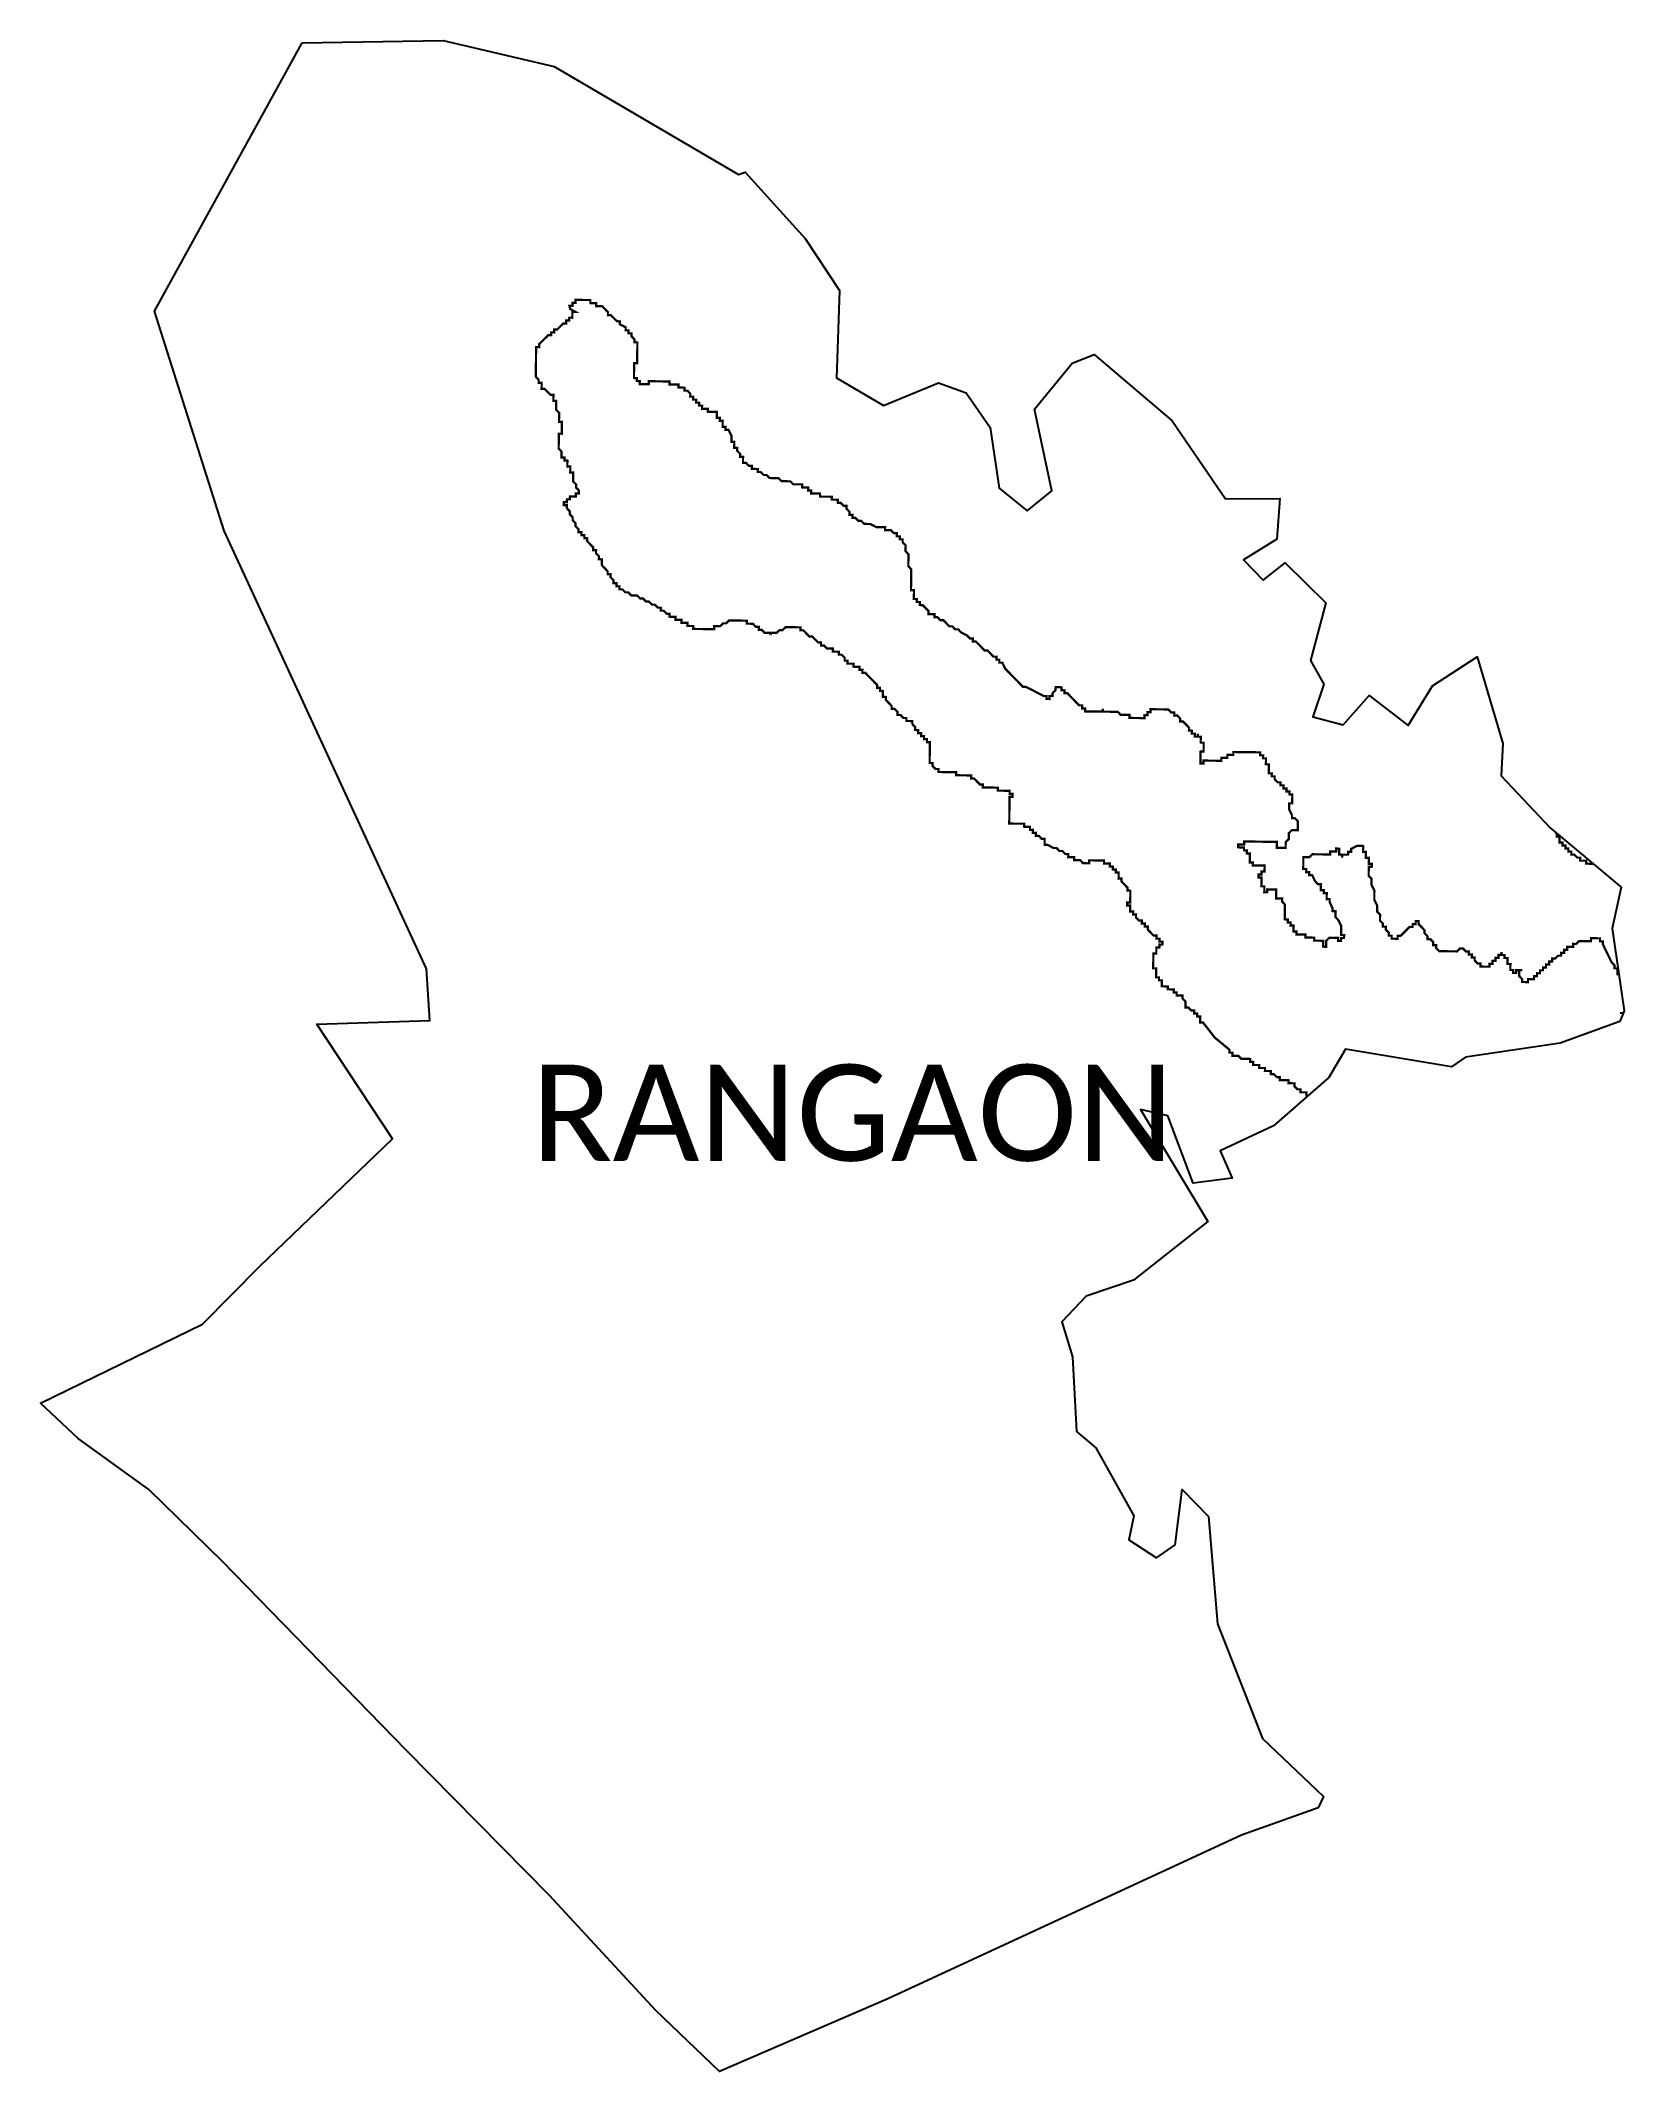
# Model space of a CAD drawing. Header units: metres. Extents: x 265309 to 267426, y 2141467 to 2144180.
import ezdxf

# ---------------------------------------------------------------- set-up
doc = ezdxf.new("R2010")
doc.units = ezdxf.units.M
for name, color, linetype in [('HAZARDS LINE', 1, 'Continuous'), ('village', 3, 'Continuous'), ('VILLAGE NAME', 250, 'Continuous')]:
    doc.layers.add(name, color=color, linetype=linetype)
doc.styles.get("Standard").update_dxf_attribs({"font": 'simplex.shx'})

msp = doc.modelspace()

# ---------------------------------------------------------------- linework, layer by layer
at = {"color": 3, "flags": 128}
msp.add_lwpolyline([(265658.3, 2144177), (265846.9, 2144180.2)], dxfattribs=at)
at = {"layer": 'HAZARDS LINE', "lineweight": 18}
for points in [[(267003.1, 2142770.8, 2.98, 2.98, 0), (267000.6, 2142770.8, 2.98, 2.98, 0), (267000.7, 2142774.8, 2.98, 2.98, 0), (266992.7, 2142774.9, 2.98, 2.98, 0), (266992.7, 2142778.9, 2.98, 2.98, 0), (266988.8, 2142778.9, 2.98, 2.98, 0), (266984.8, 2142783, 2.98, 2.98, 0), (266984.9, 2142786.9, 2.98, 2.98, 0), (266976.9, 2142787.1, 2.98, 2.98, 0), (266977, 2142791, 2.98, 2.98, 0), (266965.1, 2142791.2, 2.98, 2.98, 0), (266965.1, 2142795.2, 2.98, 2.98, 0), (266961.1, 2142795.2, 2.98, 2.98, 0), (266957.2, 2142799.2, 2.98, 2.98, 0), (266953.2, 2142799.3, 2.98, 2.98, 0), (266953.3, 2142803.3, 2.98, 2.98, 0), (266945.3, 2142803.4, 2.98, 2.98, 0), (266945.4, 2142807.3, 2.98, 2.98, 0), (266937.4, 2142807.5, 2.98, 2.98, 0), (266937.5, 2142811.4, 2.98, 2.98, 0), (266929.5, 2142811.5, 2.98, 2.98, 0), (266929.6, 2142815.5, 2.98, 2.98, 0), (266925.6, 2142815.6, 2.98, 2.98, 0), (266925.6, 2142819.5, 2.98, 2.98, 0), (266913.7, 2142819.7, 2.98, 2.98, 0), (266909.8, 2142823.7, 2.98, 2.98, 0), (266901.8, 2142823.8, 2.98, 2.98, 0), (266901.9, 2142827.8, 2.98, 2.98, 0), (266897.9, 2142827.9, 2.98, 2.98, 0), (266897.9, 2142831.8, 2.98, 2.98, 0), (266878.3, 2142848, 2.98, 2.98, 0), (266862.6, 2142868.1, 2.98, 2.98, 0), (266858.6, 2142868.1, 2.98, 2.98, 0), (266858.7, 2142876.1, 2.98, 2.98, 0), (266854.8, 2142876.1, 2.98, 2.98, 0), (266854.8, 2142880.1, 2.98, 2.98, 0), (266850.8, 2142880.2, 2.98, 2.98, 0), (266850.9, 2142884.2, 2.98, 2.98, 0), (266846.9, 2142884.2, 2.98, 2.98, 0), (266843, 2142888.2, 2.98, 2.98, 0), (266839, 2142888.3, 2.98, 2.98, 0), (266839.1, 2142896.2, 2.98, 2.98, 0), (266835.2, 2142900.3, 2.98, 2.98, 0), (266835.2, 2142904.3, 2.98, 2.98, 0), (266827.3, 2142904.4, 2.98, 2.98, 0), (266827.3, 2142908.3, 2.98, 2.98, 0), (266823.3, 2142908.4, 2.98, 2.98, 0), (266823.4, 2142912.4, 2.98, 2.98, 0), (266815.4, 2142912.5, 2.98, 2.98, 0), (266815.5, 2142916.4, 2.98, 2.98, 0), (266807.5, 2142916.5, 2.98, 2.98, 0), (266807.6, 2142924.5, 2.98, 2.98, 0), (266803.7, 2142924.5, 2.98, 2.98, 0), (266803.7, 2142928.5, 2.98, 2.98, 0), (266799.7, 2142928.6, 2.98, 2.98, 0), (266799.9, 2142940.5, 2.98, 2.98, 0), (266795.9, 2142940.6, 2.98, 2.98, 0), (266796.2, 2142960.5, 2.98, 2.98, 0), (266800.1, 2142960.4, 2.98, 2.98, 0), (266800.2, 2142968.4, 2.98, 2.98, 0), (266804.2, 2142968.3, 2.98, 2.98, 0), (266804.3, 2142972.3, 2.98, 2.98, 0), (266808.2, 2142972.2, 2.98, 2.98, 0), (266808.3, 2142976.2, 2.98, 2.98, 0), (266804.3, 2142976.3, 2.98, 2.98, 0), (266804.4, 2142980.2, 2.98, 2.98, 0), (266800.4, 2142980.3, 2.98, 2.98, 0), (266800.4, 2142984.3, 2.98, 2.98, 0), (266796.5, 2142984.3, 2.98, 2.98, 0), (266788.6, 2142992.4, 2.98, 2.98, 0), (266788.7, 2142996.4, 2.98, 2.98, 0), (266784.7, 2142996.4, 2.98, 2.98, 0), (266784.7, 2143000.4, 2.98, 2.98, 0), (266780.8, 2143000.4, 2.98, 2.98, 0), (266780.8, 2143004.4, 2.98, 2.98, 0), (266776.8, 2143004.5, 2.98, 2.98, 0), (266772.9, 2143008.5, 2.98, 2.98, 0), (266773, 2143012.5, 2.98, 2.98, 0), (266769, 2143012.5, 2.98, 2.98, 0), (266769, 2143016.5, 2.98, 2.98, 0), (266765.1, 2143016.6, 2.98, 2.98, 0), (266765.2, 2143024.5, 2.98, 2.98, 0), (266761.2, 2143024.6, 2.98, 2.98, 0), (266761.2, 2143028.5, 2.98, 2.98, 0), (266765.2, 2143028.5, 2.98, 2.98, 0), (266765.4, 2143044.4, 2.98, 2.98, 0), (266761.4, 2143044.5, 2.98, 2.98, 0), (266761.5, 2143048.4, 2.98, 2.98, 0), (266757.6, 2143052.5, 2.98, 2.98, 0), (266753.6, 2143056.5, 2.98, 2.98, 0), (266753.7, 2143060.5, 2.98, 2.98, 0), (266749.7, 2143060.5, 2.98, 2.98, 0), (266749.8, 2143068.5, 2.98, 2.98, 0), (266745.8, 2143068.5, 2.98, 2.98, 0), (266745.9, 2143072.5, 2.98, 2.98, 0), (266741.9, 2143072.6, 2.98, 2.98, 0), (266742, 2143076.5, 2.98, 2.98, 0), (266738, 2143076.6, 2.98, 2.98, 0), (266738, 2143080.6, 2.98, 2.98, 0), (266730.1, 2143080.7, 2.98, 2.98, 0), (266730.1, 2143084.6, 2.98, 2.98, 0), (266710.2, 2143084.9, 2.98, 2.98, 0), (266710.2, 2143080.9, 2.98, 2.98, 0), (266702.2, 2143081, 2.98, 2.98, 0), (266698.3, 2143085.1, 2.98, 2.98, 0), (266690.3, 2143085.2, 2.98, 2.98, 0), (266690.4, 2143089.1, 2.98, 2.98, 0), (266682.4, 2143089.2, 2.98, 2.98, 0), (266682.5, 2143093.2, 2.98, 2.98, 0), (266678.5, 2143093.3, 2.98, 2.98, 0), (266674.6, 2143097.3, 2.98, 2.98, 0), (266670.6, 2143097.3, 2.98, 2.98, 0), (266666.7, 2143101.4, 2.98, 2.98, 0), (266662.7, 2143101.4, 2.98, 2.98, 0), (266654.8, 2143105.5, 2.98, 2.98, 0), (266650.8, 2143105.6, 2.98, 2.98, 0), (266650.9, 2143113.5, 2.98, 2.98, 0), (266646.9, 2143113.6, 2.98, 2.98, 0), (266643, 2143117.6, 2.98, 2.98, 0), (266639, 2143117.6, 2.98, 2.98, 0), (266639.1, 2143121.6, 2.98, 2.98, 0), (266635.1, 2143121.7, 2.98, 2.98, 0), (266635.2, 2143125.6, 2.98, 2.98, 0), (266631.2, 2143125.7, 2.98, 2.98, 0), (266631.2, 2143129.7, 2.98, 2.98, 0), (266623.3, 2143129.8, 2.98, 2.98, 0), (266623.3, 2143133.8, 2.98, 2.98, 0), (266603.5, 2143134, 2.98, 2.98, 0), (266603.9, 2143169.8, 2.98, 2.98, 0), (266607.9, 2143169.8, 2.98, 2.98, 0), (266607.9, 2143173.7, 2.98, 2.98, 0), (266604, 2143173.8, 2.98, 2.98, 0), (266604, 2143177.8, 2.98, 2.98, 0), (266588.1, 2143178, 2.98, 2.98, 0), (266588.2, 2143182, 2.98, 2.98, 0), (266568.3, 2143182.2, 2.98, 2.98, 0), (266568.3, 2143186.2, 2.98, 2.98, 0), (266564.3, 2143186.2, 2.98, 2.98, 0), (266560.4, 2143190.3, 2.98, 2.98, 0), (266556.5, 2143194.3, 2.98, 2.98, 0), (266552.5, 2143194.3, 2.98, 2.98, 0), (266552.6, 2143198.3, 2.98, 2.98, 0), (266532.7, 2143198.6, 2.98, 2.98, 0), (266532.7, 2143202.6, 2.98, 2.98, 0), (266508.9, 2143202.9, 2.98, 2.98, 0), (266508.9, 2143206.8, 2.98, 2.98, 0), (266504.9, 2143206.9, 2.98, 2.98, 0), (266501, 2143210.9, 2.98, 2.98, 0), (266501.1, 2143214.9, 2.98, 2.98, 0), (266497.1, 2143214.9, 2.98, 2.98, 0), (266497.4, 2143242.8, 2.98, 2.98, 0), (266493.5, 2143242.8, 2.98, 2.98, 0), (266493.5, 2143246.8, 2.98, 2.98, 0), (266489.5, 2143246.9, 2.98, 2.98, 0), (266489.6, 2143250.9, 2.98, 2.98, 0), (266485.6, 2143250.9, 2.98, 2.98, 0), (266485.7, 2143254.9, 2.98, 2.98, 0), (266481.7, 2143254.9, 2.98, 2.98, 0), (266481.7, 2143258.9, 2.98, 2.98, 0), (266477.7, 2143259, 2.98, 2.98, 0), (266477.8, 2143262.9, 2.98, 2.98, 0), (266473.9, 2143267, 2.98, 2.98, 0), (266473.9, 2143270.9, 2.98, 2.98, 0), (266466, 2143271.1, 2.98, 2.98, 0), (266466, 2143275, 2.98, 2.98, 0), (266462, 2143275.1, 2.98, 2.98, 0), (266458.1, 2143279.1, 2.98, 2.98, 0), (266454.1, 2143279.2, 2.98, 2.98, 0), (266454.2, 2143283.1, 2.98, 2.98, 0), (266450.3, 2143287.2, 2.98, 2.98, 0), (266446.3, 2143287.2, 2.98, 2.98, 0), (266446.3, 2143291.2, 2.98, 2.98, 0), (266442.4, 2143295.2, 2.98, 2.98, 0), (266438.5, 2143299.3, 2.98, 2.98, 0), (266438.5, 2143303.2, 2.98, 2.98, 0), (266434.6, 2143303.3, 2.98, 2.98, 0), (266434.7, 2143311.2, 2.98, 2.98, 0), (266430.7, 2143311.3, 2.98, 2.98, 0), (266430.7, 2143315.3, 2.98, 2.98, 0), (266426.8, 2143315.3, 2.98, 2.98, 0), (266426.8, 2143319.3, 2.98, 2.98, 0), (266422.9, 2143323.3, 2.98, 2.98, 0), (266419, 2143327.4, 2.98, 2.98, 0), (266415, 2143331.4, 2.98, 2.98, 0), (266411.1, 2143335.4, 2.98, 2.98, 0), (266407.1, 2143335.5, 2.98, 2.98, 0), (266407.2, 2143339.4, 2.98, 2.98, 0), (266403.2, 2143339.5, 2.98, 2.98, 0), (266403.2, 2143343.5, 2.98, 2.98, 0), (266395.3, 2143343.6, 2.98, 2.98, 0), (266395.3, 2143347.6, 2.98, 2.98, 0), (266387.4, 2143347.7, 2.98, 2.98, 0), (266387.4, 2143351.6, 2.98, 2.98, 0), (266383.5, 2143351.7, 2.98, 2.98, 0), (266383.5, 2143355.7, 2.98, 2.98, 0), (266379.6, 2143359.7, 2.98, 2.98, 0), (266375.6, 2143359.7, 2.98, 2.98, 0), (266375.7, 2143363.7, 2.98, 2.98, 0), (266367.7, 2143363.8, 2.98, 2.98, 0), (266367.8, 2143367.8, 2.98, 2.98, 0), (266359.8, 2143367.9, 2.98, 2.98, 0), (266355.9, 2143371.9, 2.98, 2.98, 0), (266351.9, 2143372, 2.98, 2.98, 0), (266351.9, 2143376, 2.98, 2.98, 0), (266348, 2143376, 2.98, 2.98, 0), (266344, 2143380, 2.98, 2.98, 0), (266340.1, 2143384.1, 2.98, 2.98, 0), (266336.1, 2143384.1, 2.98, 2.98, 0), (266332.2, 2143388.1, 2.98, 2.98, 0), (266328.3, 2143392.2, 2.98, 2.98, 0), (266324.3, 2143392.2, 2.98, 2.98, 0), (266324.4, 2143396.2, 2.98, 2.98, 0), (266304.5, 2143396.5, 2.98, 2.98, 0), (266300.4, 2143392.5, 2.98, 2.98, 0), (266296.5, 2143392.6, 2.98, 2.98, 0), (266292.4, 2143388.7, 2.98, 2.98, 0), (266276.5, 2143388.9, 2.98, 2.98, 0), (266272.6, 2143392.9, 2.98, 2.98, 0), (266268.6, 2143392.9, 2.98, 2.98, 0), (266268.7, 2143396.9, 2.98, 2.98, 0), (266264.7, 2143397, 2.98, 2.98, 0), (266260.8, 2143401, 2.98, 2.98, 0), (266252.8, 2143401.1, 2.98, 2.98, 0), (266252.9, 2143405.1, 2.98, 2.98, 0), (266229, 2143405.4, 2.98, 2.98, 0), (266225, 2143401.5, 2.98, 2.98, 0), (266221, 2143401.5, 2.98, 2.98, 0), (266217, 2143397.6, 2.98, 2.98, 0), (266209, 2143397.7, 2.98, 2.98, 0), (266209, 2143393.7, 2.98, 2.98, 0), (266181.1, 2143394.1, 2.98, 2.98, 0), (266181.2, 2143398, 2.98, 2.98, 0), (266173.2, 2143398.1, 2.98, 2.98, 0), (266173.3, 2143402.1, 2.98, 2.98, 0), (266165.3, 2143402.2, 2.98, 2.98, 0), (266165.4, 2143406.2, 2.98, 2.98, 0), (266157.4, 2143406.3, 2.98, 2.98, 0), (266157.5, 2143410.3, 2.98, 2.98, 0), (266149.5, 2143410.4, 2.98, 2.98, 0), (266149.5, 2143414.4, 2.98, 2.98, 0), (266145.6, 2143414.4, 2.98, 2.98, 0), (266141.6, 2143418.4, 2.98, 2.98, 0), (266137.7, 2143418.5, 2.98, 2.98, 0), (266137.7, 2143422.5, 2.98, 2.98, 0), (266133.7, 2143422.5, 2.98, 2.98, 0), (266129.8, 2143426.5, 2.98, 2.98, 0), (266125.8, 2143426.6, 2.98, 2.98, 0), (266121.9, 2143430.6, 2.98, 2.98, 0), (266117.9, 2143430.7, 2.98, 2.98, 0), (266114, 2143434.7, 2.98, 2.98, 0), (266110, 2143434.8, 2.98, 2.98, 0), (266106.1, 2143438.8, 2.98, 2.98, 0), (266098.1, 2143438.9, 2.98, 2.98, 0), (266094.2, 2143442.9, 2.98, 2.98, 0), (266090.2, 2143443, 2.98, 2.98, 0), (266086.3, 2143447, 2.98, 2.98, 0), (266082.3, 2143447.1, 2.98, 2.98, 0), (266082.4, 2143451, 2.98, 2.98, 0), (266078.4, 2143451.1, 2.98, 2.98, 0), (266078.5, 2143455.1, 2.98, 2.98, 0), (266074.5, 2143455.1, 2.98, 2.98, 0), (266074.5, 2143459.1, 2.98, 2.98, 0), (266070.6, 2143463.1, 2.98, 2.98, 0), (266070.7, 2143467.1, 2.98, 2.98, 0), (266066.7, 2143467.1, 2.98, 2.98, 0), (266066.7, 2143471.1, 2.98, 2.98, 0), (266062.8, 2143475.2, 2.98, 2.98, 0), (266058.9, 2143479.2, 2.98, 2.98, 0), (266059, 2143487.1, 2.98, 2.98, 0), (266055, 2143487.2, 2.98, 2.98, 0), (266055.1, 2143491.2, 2.98, 2.98, 0), (266051.1, 2143495.2, 2.98, 2.98, 0), (266051.2, 2143499.2, 2.98, 2.98, 0), (266047.2, 2143499.2, 2.98, 2.98, 0), (266047.3, 2143503.2, 2.98, 2.98, 0), (266043.3, 2143507.2, 2.98, 2.98, 0), (266039.4, 2143511.3, 2.98, 2.98, 0), (266039.4, 2143515.2, 2.98, 2.98, 0), (266035.5, 2143515.3, 2.98, 2.98, 0), (266035.5, 2143519.3, 2.98, 2.98, 0), (266031.5, 2143519.3, 2.98, 2.98, 0), (266031.6, 2143523.3, 2.98, 2.98, 0), (266027.6, 2143523.3, 2.98, 2.98, 0), (266027.7, 2143527.3, 2.98, 2.98, 0), (266023.7, 2143531.4, 2.98, 2.98, 0), (266023.8, 2143535.3, 2.98, 2.98, 0), (266019.9, 2143539.4, 2.98, 2.98, 0), (266019.9, 2143543.3, 2.98, 2.98, 0), (266016, 2143547.4, 2.98, 2.98, 0), (266016, 2143551.3, 2.98, 2.98, 0), (266012.1, 2143555.4, 2.98, 2.98, 0), (266012.2, 2143559.4, 2.98, 2.98, 0), (266008.2, 2143559.4, 2.98, 2.98, 0), (266008.2, 2143563.4, 2.98, 2.98, 0), (266012.2, 2143563.3, 2.98, 2.98, 0), (266012.3, 2143567.3, 2.98, 2.98, 0), (266016.2, 2143567.3, 2.98, 2.98, 0), (266016.3, 2143571.2, 2.98, 2.98, 0), (266024.3, 2143571.1, 2.98, 2.98, 0), (266024.3, 2143575.1, 2.98, 2.98, 0), (266028.3, 2143575.1, 2.98, 2.98, 0), (266028.3, 2143579, 2.98, 2.98, 0), (266024.4, 2143583.1, 2.98, 2.98, 0), (266024.5, 2143587.1, 2.98, 2.98, 0), (266020.5, 2143591.1, 2.98, 2.98, 0), (266020.7, 2143603, 2.98, 2.98, 0), (266016.7, 2143603.1, 2.98, 2.98, 0), (266016.8, 2143611, 2.98, 2.98, 0), (266012.8, 2143611.1, 2.98, 2.98, 0), (266012.9, 2143619, 2.98, 2.98, 0), (266009, 2143619.1, 2.98, 2.98, 0), (266009, 2143623.1, 2.98, 2.98, 0), (266005, 2143623.1, 2.98, 2.98, 0), (266005.1, 2143631.1, 2.98, 2.98, 0), (266001.2, 2143635.1, 2.98, 2.98, 0), (266001.5, 2143655, 2.98, 2.98, 0), (266005.4, 2143654.9, 2.98, 2.98, 0), (266005.6, 2143670.8, 2.98, 2.98, 0), (266001.7, 2143670.9, 2.98, 2.98, 0), (266001.8, 2143682.8, 2.98, 2.98, 0), (265997.9, 2143686.9, 2.98, 2.98, 0), (265998, 2143698.8, 2.98, 2.98, 0), (265994.1, 2143698.8, 2.98, 2.98, 0), (265994.2, 2143706.8, 2.98, 2.98, 0), (265990.2, 2143706.9, 2.98, 2.98, 0), (265986.3, 2143710.9, 2.98, 2.98, 0), (265982.3, 2143714.9, 2.98, 2.98, 0), (265978.4, 2143715, 2.98, 2.98, 0), (265978.5, 2143722.9, 2.98, 2.98, 0), (265974.5, 2143723, 2.98, 2.98, 0), (265974.5, 2143726.9, 2.98, 2.98, 0), (265970.6, 2143731, 2.98, 2.98, 0), (265971.1, 2143770.8, 2.98, 2.98, 0), (265975.1, 2143770.7, 2.98, 2.98, 0), (265975.1, 2143774.7, 2.98, 2.98, 0), (265979.2, 2143778.6, 2.98, 2.98, 0), (265983.2, 2143782.5, 2.98, 2.98, 0), (265987.2, 2143786.5, 2.98, 2.98, 0), (265991.2, 2143786.4, 2.98, 2.98, 0), (265991.3, 2143790.4, 2.98, 2.98, 0), (265995.2, 2143790.3, 2.98, 2.98, 0), (265995.3, 2143794.3, 2.98, 2.98, 0), (265999.3, 2143794.3, 2.98, 2.98, 0), (266003.3, 2143798.2, 2.98, 2.98, 0), (266007.3, 2143802.1, 2.98, 2.98, 0), (266011.3, 2143802.1, 2.98, 2.98, 0), (266011.3, 2143806.1, 2.98, 2.98, 0), (266015.3, 2143806, 2.98, 2.98, 0), (266015.4, 2143810, 2.98, 2.98, 0), (266019.4, 2143809.9, 2.98, 2.98, 0), (266019.5, 2143817.9, 2.98, 2.98, 0), (266023.4, 2143817.8, 2.98, 2.98, 0), (266016.7, 2143821.5, 2.98, 2.98, 0), (266015.6, 2143826, 2.98, 2.98, 0), (266019.6, 2143825.9, 2.98, 2.98, 0), (266019.6, 2143829.9, 2.98, 2.98, 0), (266023.6, 2143829.8, 2.98, 2.98, 0), (266023.7, 2143833.8, 2.98, 2.98, 0), (266043.5, 2143833.5, 2.98, 2.98, 0), (266043.5, 2143829.5, 2.98, 2.98, 0), (266051.4, 2143829.4, 2.98, 2.98, 0), (266051.4, 2143825.4, 2.98, 2.98, 0), (266055.4, 2143825.4, 2.98, 2.98, 0), (266059.3, 2143825.3, 2.98, 2.98, 0), (266063.3, 2143821.3, 2.98, 2.98, 0), (266067.2, 2143817.3, 2.98, 2.98, 0), (266067.1, 2143813.3, 2.98, 2.98, 0), (266071.1, 2143813.2, 2.98, 2.98, 0), (266075, 2143809.2, 2.98, 2.98, 0), (266079, 2143805.2, 2.98, 2.98, 0), (266082.9, 2143805.1, 2.98, 2.98, 0), (266082.9, 2143801.2, 2.98, 2.98, 0), (266090.8, 2143797.1, 2.98, 2.98, 0), (266090.7, 2143793.1, 2.98, 2.98, 0), (266094.7, 2143793.1, 2.98, 2.98, 0), (266094.7, 2143789.1, 2.98, 2.98, 0), (266098.6, 2143789, 2.98, 2.98, 0), (266098.6, 2143785, 2.98, 2.98, 0), (266102.5, 2143781, 2.98, 2.98, 0), (266102.5, 2143777, 2.98, 2.98, 0), (266106.4, 2143777, 2.98, 2.98, 0), (266106.1, 2143749.1, 2.98, 2.98, 0), (266102.1, 2143749.2, 2.98, 2.98, 0), (266101.9, 2143729.3, 2.98, 2.98, 0), (266105.8, 2143729.2, 2.98, 2.98, 0), (266105.8, 2143725.3, 2.98, 2.98, 0), (266109.8, 2143725.2, 2.98, 2.98, 0), (266109.7, 2143721.2, 2.98, 2.98, 0), (266121.6, 2143721.1, 2.98, 2.98, 0), (266121.7, 2143725.1, 2.98, 2.98, 0), (266149.5, 2143724.7, 2.98, 2.98, 0), (266149.5, 2143720.7, 2.98, 2.98, 0), (266161.4, 2143720.6, 2.98, 2.98, 0), (266161.4, 2143716.6, 2.98, 2.98, 0), (266169.3, 2143716.5, 2.98, 2.98, 0), (266169.3, 2143712.5, 2.98, 2.98, 0), (266173.3, 2143712.5, 2.98, 2.98, 0), (266177.2, 2143708.4, 2.98, 2.98, 0), (266177.1, 2143704.5, 2.98, 2.98, 0), (266181.1, 2143704.4, 2.98, 2.98, 0), (266181.1, 2143700.4, 2.98, 2.98, 0), (266185, 2143700.4, 2.98, 2.98, 0), (266185, 2143696.4, 2.98, 2.98, 0), (266189, 2143696.4, 2.98, 2.98, 0), (266188.9, 2143692.4, 2.98, 2.98, 0), (266192.9, 2143692.3, 2.98, 2.98, 0), (266192.8, 2143688.3, 2.98, 2.98, 0), (266200.8, 2143688.2, 2.98, 2.98, 0), (266200.7, 2143684.3, 2.98, 2.98, 0), (266212.7, 2143684.1, 2.98, 2.98, 0), (266212.6, 2143676.2, 2.98, 2.98, 0), (266216.5, 2143676.1, 2.98, 2.98, 0), (266216.5, 2143672.1, 2.98, 2.98, 0), (266220.5, 2143672.1, 2.98, 2.98, 0), (266220.4, 2143664.1, 2.98, 2.98, 0), (266224.4, 2143664.1, 2.98, 2.98, 0), (266224.3, 2143660.1, 2.98, 2.98, 0), (266228.3, 2143660, 2.98, 2.98, 0), (266232.2, 2143652, 2.98, 2.98, 0), (266232.1, 2143644.1, 2.98, 2.98, 0), (266236, 2143644, 2.98, 2.98, 0), (266235.9, 2143636.1, 2.98, 2.98, 0), (266239.9, 2143636, 2.98, 2.98, 0), (266239.9, 2143632, 2.98, 2.98, 0), (266243.8, 2143628, 2.98, 2.98, 0), (266243.7, 2143624, 2.98, 2.98, 0), (266247.7, 2143624, 2.98, 2.98, 0), (266247.6, 2143616, 2.98, 2.98, 0), (266251.6, 2143616, 2.98, 2.98, 0), (266255.5, 2143611.9, 2.98, 2.98, 0), (266259.5, 2143611.9, 2.98, 2.98, 0), (266259.4, 2143607.9, 2.98, 2.98, 0), (266267.4, 2143607.8, 2.98, 2.98, 0), (266267.3, 2143603.8, 2.98, 2.98, 0), (266271.3, 2143603.8, 2.98, 2.98, 0), (266275.2, 2143599.8, 2.98, 2.98, 0), (266279.2, 2143599.7, 2.98, 2.98, 0), (266283.1, 2143595.7, 2.98, 2.98, 0), (266295.1, 2143595.5, 2.98, 2.98, 0), (266299, 2143591.5, 2.98, 2.98, 0), (266310.9, 2143591.3, 2.98, 2.98, 0), (266314.9, 2143587.3, 2.98, 2.98, 0), (266326.8, 2143587.2, 2.98, 2.98, 0), (266326.7, 2143583.2, 2.98, 2.98, 0), (266334.7, 2143583.1, 2.98, 2.98, 0), (266334.7, 2143579.1, 2.98, 2.98, 0), (266338.6, 2143579.1, 2.98, 2.98, 0), (266338.6, 2143575.1, 2.98, 2.98, 0), (266350.5, 2143574.9, 2.98, 2.98, 0), (266350.5, 2143570.9, 2.98, 2.98, 0), (266366.4, 2143570.7, 2.98, 2.98, 0), (266366.3, 2143566.8, 2.98, 2.98, 0), (266374.3, 2143566.7, 2.98, 2.98, 0), (266374.2, 2143562.7, 2.98, 2.98, 0), (266378.2, 2143562.6, 2.98, 2.98, 0), (266382.1, 2143558.6, 2.98, 2.98, 0), (266386.1, 2143558.5, 2.98, 2.98, 0), (266386.1, 2143554.6, 2.98, 2.98, 0), (266390, 2143550.5, 2.98, 2.98, 0), (266389.9, 2143546.6, 2.98, 2.98, 0), (266393.9, 2143546.5, 2.98, 2.98, 0), (266393.9, 2143542.5, 2.98, 2.98, 0), (266397.8, 2143542.5, 2.98, 2.98, 0), (266401.8, 2143538.5, 2.98, 2.98, 0), (266405.7, 2143538.4, 2.98, 2.98, 0), (266409.7, 2143534.4, 2.98, 2.98, 0), (266417.6, 2143534.3, 2.98, 2.98, 0), (266425.5, 2143530.2, 2.98, 2.98, 0), (266437.5, 2143530, 2.98, 2.98, 0), (266437.4, 2143526.1, 2.98, 2.98, 0), (266445.4, 2143526, 2.98, 2.98, 0), (266449.3, 2143521.9, 2.98, 2.98, 0), (266453.3, 2143521.9, 2.98, 2.98, 0), (266453.2, 2143517.9, 2.98, 2.98, 0), (266457.2, 2143517.8, 2.98, 2.98, 0), (266457.1, 2143513.9, 2.98, 2.98, 0), (266461.1, 2143513.8, 2.98, 2.98, 0), (266461.1, 2143509.8, 2.98, 2.98, 0), (266465, 2143505.8, 2.98, 2.98, 0), (266464.9, 2143497.9, 2.98, 2.98, 0), (266468.8, 2143493.8, 2.98, 2.98, 0), (266468.6, 2143477.9, 2.98, 2.98, 0), (266472.5, 2143473.9, 2.98, 2.98, 0), (266472.2, 2143446, 2.98, 2.98, 0), (266476.2, 2143446, 2.98, 2.98, 0), (266476, 2143434.1, 2.98, 2.98, 0), (266480, 2143434, 2.98, 2.98, 0), (266479.9, 2143430, 2.98, 2.98, 0), (266483.9, 2143430, 2.98, 2.98, 0), (266483.9, 2143426, 2.98, 2.98, 0), (266487.8, 2143425.9, 2.98, 2.98, 0), (266491.8, 2143421.9, 2.98, 2.98, 0), (266495.7, 2143417.9, 2.98, 2.98, 0), (266495.6, 2143413.9, 2.98, 2.98, 0), (266503.6, 2143413.8, 2.98, 2.98, 0), (266503.5, 2143409.8, 2.98, 2.98, 0), (266507.5, 2143409.8, 2.98, 2.98, 0), (266511.5, 2143405.7, 2.98, 2.98, 0), (266515.4, 2143405.7, 2.98, 2.98, 0), (266519.4, 2143401.7, 2.98, 2.98, 0), (266523.3, 2143397.6, 2.98, 2.98, 0), (266527.3, 2143397.6, 2.98, 2.98, 0), (266531.2, 2143393.6, 2.98, 2.98, 0), (266535.2, 2143393.5, 2.98, 2.98, 0), (266539.1, 2143389.5, 2.98, 2.98, 0), (266547, 2143385.4, 2.98, 2.98, 0), (266550.9, 2143381.4, 2.98, 2.98, 0), (266554.9, 2143381.3, 2.98, 2.98, 0), (266554.8, 2143377.3, 2.98, 2.98, 0), (266558.8, 2143377.3, 2.98, 2.98, 0), (266562.8, 2143373.3, 2.98, 2.98, 0), (266570.6, 2143365.2, 2.98, 2.98, 0), (266574.6, 2143365.2, 2.98, 2.98, 0), (266578.5, 2143361.1, 2.98, 2.98, 0), (266582.4, 2143357.1, 2.98, 2.98, 0), (266586.4, 2143357, 2.98, 2.98, 0), (266586.4, 2143353.1, 2.98, 2.98, 0), (266590.3, 2143353, 2.98, 2.98, 0), (266590.3, 2143349, 2.98, 2.98, 0), (266594.3, 2143349, 2.98, 2.98, 0), (266598.1, 2143341, 2.98, 2.98, 0), (266602.1, 2143336.9, 2.98, 2.98, 0), (266609.9, 2143328.9, 2.98, 2.98, 0), (266613.9, 2143324.9, 2.98, 2.98, 0), (266617.8, 2143320.8, 2.98, 2.98, 0), (266621.7, 2143316.8, 2.98, 2.98, 0), (266625.7, 2143316.8, 2.98, 2.98, 0), (266641.5, 2143308.6, 2.98, 2.98, 0), (266649.4, 2143304.5, 2.98, 2.98, 0), (266653.4, 2143304.5, 2.98, 2.98, 0), (266653.3, 2143300.5, 2.98, 2.98, 0), (266657.3, 2143300.4, 2.98, 2.98, 0), (266657.3, 2143304.4, 2.98, 2.98, 0), (266661.3, 2143304.4, 2.98, 2.98, 0), (266661.4, 2143308.3, 2.98, 2.98, 0), (266665.4, 2143312.3, 2.98, 2.98, 0), (266665.5, 2143316.2, 2.98, 2.98, 0), (266673.4, 2143316.1, 2.98, 2.98, 0), (266673.4, 2143312.2, 2.98, 2.98, 0), (266677.3, 2143312.1, 2.98, 2.98, 0), (266677.3, 2143308.1, 2.98, 2.98, 0), (266681.3, 2143308.1, 2.98, 2.98, 0), (266689.1, 2143300, 2.98, 2.98, 0), (266693, 2143296, 2.98, 2.98, 0), (266697, 2143292, 2.98, 2.98, 0), (266700.9, 2143291.9, 2.98, 2.98, 0), (266700.9, 2143287.9, 2.98, 2.98, 0), (266704.9, 2143287.9, 2.98, 2.98, 0), (266704.8, 2143283.9, 2.98, 2.98, 0), (266728.7, 2143283.6, 2.98, 2.98, 0), (266728.7, 2143287.6, 2.98, 2.98, 0), (266728.7, 2143283.6, 2.98, 2.98, 0), (266748.6, 2143283.3, 2.98, 2.98, 0), (266752.5, 2143279.3, 2.98, 2.98, 0), (266764.4, 2143279.2, 2.98, 2.98, 0), (266764.4, 2143275.2, 2.98, 2.98, 0), (266784.3, 2143274.9, 2.98, 2.98, 0), (266784.3, 2143278.9, 2.98, 2.98, 0), (266788.3, 2143278.9, 2.98, 2.98, 0), (266788.4, 2143282.8, 2.98, 2.98, 0), (266792.3, 2143282.8, 2.98, 2.98, 0), (266792.4, 2143286.8, 2.98, 2.98, 0), (266816.2, 2143286.5, 2.98, 2.98, 0), (266820.2, 2143282.4, 2.98, 2.98, 0), (266824.2, 2143282.4, 2.98, 2.98, 0), (266824.1, 2143278.4, 2.98, 2.98, 0), (266828.1, 2143278.4, 2.98, 2.98, 0), (266832, 2143274.3, 2.98, 2.98, 0), (266832, 2143270.3, 2.98, 2.98, 0), (266835.9, 2143270.3, 2.98, 2.98, 0), (266843.8, 2143262.2, 2.98, 2.98, 0), (266843.7, 2143258.3, 2.98, 2.98, 0), (266847.7, 2143258.2, 2.98, 2.98, 0), (266847.7, 2143254.2, 2.98, 2.98, 0), (266851.6, 2143254.2, 2.98, 2.98, 0), (266851.6, 2143250.2, 2.98, 2.98, 0), (266855.6, 2143250.1, 2.98, 2.98, 0), (266855.6, 2143254.1, 2.98, 2.98, 0), (266855.6, 2143250.1, 2.98, 2.98, 0), (266859.5, 2143250.1, 2.98, 2.98, 0), (266859.4, 2143242.1, 2.98, 2.98, 0), (266863.4, 2143242.1, 2.98, 2.98, 0), (266863.3, 2143230.2, 2.98, 2.98, 0), (266859.3, 2143230.2, 2.98, 2.98, 0), (266859.1, 2143214.3, 2.98, 2.98, 0), (266863.1, 2143214.2, 2.98, 2.98, 0), (266863.1, 2143218.2, 2.98, 2.98, 0), (266887, 2143217.9, 2.98, 2.98, 0), (266887, 2143221.9, 2.98, 2.98, 0), (266895, 2143221.8, 2.98, 2.98, 0), (266895, 2143225.8, 2.98, 2.98, 0), (266903, 2143225.7, 2.98, 2.98, 0), (266903, 2143229.6, 2.98, 2.98, 0), (266938.8, 2143229.2, 2.98, 2.98, 0), (266938.8, 2143225.2, 2.98, 2.98, 0), (266942.8, 2143225.2, 2.98, 2.98, 0), (266942.7, 2143221.2, 2.98, 2.98, 0), (266946.7, 2143221.1, 2.98, 2.98, 0), (266946.6, 2143213.2, 2.98, 2.98, 0), (266950.6, 2143213.1, 2.98, 2.98, 0), (266950.4, 2143201.2, 2.98, 2.98, 0), (266954.4, 2143201.1, 2.98, 2.98, 0), (266954.3, 2143197.2, 2.98, 2.98, 0), (266958.3, 2143197.1, 2.98, 2.98, 0), (266958.3, 2143193.1, 2.98, 2.98, 0), (266962.2, 2143189.1, 2.98, 2.98, 0), (266966.2, 2143189, 2.98, 2.98, 0), (266966.1, 2143185.1, 2.98, 2.98, 0), (266970.1, 2143185, 2.98, 2.98, 0), (266970, 2143181, 2.98, 2.98, 0), (266974, 2143181, 2.98, 2.98, 0), (266974, 2143177, 2.98, 2.98, 0), (266978, 2143177, 2.98, 2.98, 0), (266977.9, 2143173, 2.98, 2.98, 0), (266981.9, 2143172.9, 2.98, 2.98, 0), (266981.7, 2143161, 2.98, 2.98, 0), (266977.7, 2143161, 2.98, 2.98, 0), (266977.6, 2143153.1, 2.98, 2.98, 0), (266981.5, 2143145.1, 2.98, 2.98, 0), (266981.5, 2143141.1, 2.98, 2.98, 0), (266985.4, 2143141.1, 2.98, 2.98, 0), (266989.4, 2143137, 2.98, 2.98, 0), (266989.2, 2143125.1, 2.98, 2.98, 0), (266981.3, 2143125.2, 2.98, 2.98, 0), (266977.2, 2143121.3, 2.98, 2.98, 0), (266977.1, 2143113.3, 2.98, 2.98, 0), (266973.1, 2143109.4, 2.98, 2.98, 0), (266973, 2143101.4, 2.98, 2.98, 0), (266961.1, 2143101.6, 2.98, 2.98, 0), (266961.2, 2143109.5, 2.98, 2.98, 0), (266917.4, 2143110.1, 2.98, 2.98, 0), (266917.4, 2143106.1, 2.98, 2.98, 0), (266909.4, 2143106.2, 2.98, 2.98, 0), (266909.4, 2143102.2, 2.98, 2.98, 0), (266917.3, 2143102.1, 2.98, 2.98, 0), (266917.3, 2143098.2, 2.98, 2.98, 0), (266921.2, 2143098.1, 2.98, 2.98, 0), (266921.2, 2143094.1, 2.98, 2.98, 0), (266925.2, 2143094.1, 2.98, 2.98, 0), (266925, 2143082.1, 2.98, 2.98, 0), (266929, 2143082.1, 2.98, 2.98, 0), (266928.9, 2143078.1, 2.98, 2.98, 0), (266944.9, 2143077.9, 2.98, 2.98, 0), (266944.8, 2143070, 2.98, 2.98, 0), (266940.8, 2143070, 2.98, 2.98, 0), (266940.7, 2143066, 2.98, 2.98, 0), (266936.7, 2143066.1, 2.98, 2.98, 0), (266936.7, 2143062.1, 2.98, 2.98, 0), (266940.7, 2143062.1, 2.98, 2.98, 0), (266940.5, 2143050.1, 2.98, 2.98, 0), (266944.5, 2143050.1, 2.98, 2.98, 0), (266944.4, 2143042.1, 2.98, 2.98, 0), (266948.4, 2143042.1, 2.98, 2.98, 0), (266948.4, 2143046, 2.98, 2.98, 0), (266960.4, 2143045.9, 2.98, 2.98, 0), (266960.2, 2143034, 2.98, 2.98, 0), (266968.2, 2143033.8, 2.98, 2.98, 0), (266968.1, 2143029.9, 2.98, 2.98, 0), (266972, 2143025.8, 2.98, 2.98, 0), (266971.8, 2143006, 2.98, 2.98, 0), (266975.8, 2143005.9, 2.98, 2.98, 0), (266975.7, 2143001.9, 2.98, 2.98, 0), (266979.7, 2143001.9, 2.98, 2.98, 0), (266979.6, 2142997.9, 2.98, 2.98, 0), (266983.6, 2142997.8, 2.98, 2.98, 0), (266983.5, 2142989.9, 2.98, 2.98, 0), (266987.5, 2142989.8, 2.98, 2.98, 0), (266987.4, 2142985.9, 2.98, 2.98, 0), (266999.4, 2142985.7, 2.98, 2.98, 0), (266999.3, 2142981.7, 2.98, 2.98, 0), (267011.3, 2142981.6, 2.98, 2.98, 0), (267011.2, 2142977.6, 2.98, 2.98, 0), (267023.1, 2142977.4, 2.98, 2.98, 0), (267023, 2142969.5, 2.98, 2.98, 0), (267027, 2142969.4, 2.98, 2.98, 0), (267027.1, 2142977.4, 2.98, 2.98, 0), (267031.1, 2142981.3, 2.98, 2.98, 0), (267043.1, 2142981.2, 2.98, 2.98, 0), (267043, 2142977.2, 2.98, 2.98, 0), (267047, 2142977.1, 2.98, 2.98, 0), (267047.1, 2142981.1, 2.98, 2.98, 0), (267051, 2142981.1, 2.98, 2.98, 0), (267051.1, 2142985, 2.98, 2.98, 0), (267047.1, 2142985.1, 2.98, 2.98, 0), (267047.3, 2142997, 2.98, 2.98, 0), (267043.4, 2143005, 2.98, 2.98, 0), (267039.5, 2143009.1, 2.98, 2.98, 0), (267039.6, 2143017, 2.98, 2.98, 0), (267035.6, 2143017.1, 2.98, 2.98, 0), (267035.6, 2143021, 2.98, 2.98, 0), (267031.8, 2143029.1, 2.98, 2.98, 0), (267031.8, 2143033, 2.98, 2.98, 0), (267027.8, 2143033.1, 2.98, 2.98, 0), (267027.9, 2143041, 2.98, 2.98, 0), (267024, 2143041.1, 2.98, 2.98, 0), (267024, 2143045.1, 2.98, 2.98, 0), (267020, 2143045.1, 2.98, 2.98, 0), (267020.1, 2143053.1, 2.98, 2.98, 0), (267016.1, 2143053.1, 2.98, 2.98, 0), (267012.2, 2143057.2, 2.98, 2.98, 0), (267008.3, 2143065.2, 2.98, 2.98, 0), (267004.4, 2143065.2, 2.98, 2.98, 0), (267004.4, 2143069.2, 2.98, 2.98, 0), (267000.4, 2143069.2, 2.98, 2.98, 0), (267000.5, 2143073.2, 2.98, 2.98, 0), (266996.5, 2143073.3, 2.98, 2.98, 0), (266996.7, 2143089.2, 2.98, 2.98, 0), (267004.7, 2143089.1, 2.98, 2.98, 0), (267008.7, 2143093, 2.98, 2.98, 0), (267032.6, 2143092.7, 2.98, 2.98, 0), (267032.6, 2143096.7, 2.98, 2.98, 0), (267040.6, 2143096.6, 2.98, 2.98, 0), (267040.6, 2143100.6, 2.98, 2.98, 0), (267044.6, 2143100.5, 2.98, 2.98, 0), (267044.5, 2143092.6, 2.98, 2.98, 0), (267048.5, 2143092.5, 2.98, 2.98, 0), (267048.4, 2143088.5, 2.98, 2.98, 0), (267048.5, 2143092.5, 2.98, 2.98, 0), (267056.4, 2143092.4, 2.98, 2.98, 0), (267056.5, 2143096.4, 2.98, 2.98, 0), (267060.5, 2143096.3, 2.98, 2.98, 0), (267060.5, 2143100.3, 2.98, 2.98, 0), (267068.5, 2143104.2, 2.98, 2.98, 0), (267076.5, 2143104.1, 2.98, 2.98, 0), (267076.4, 2143096.1, 2.98, 2.98, 0), (267080.3, 2143096.1, 2.98, 2.98, 0), (267080.2, 2143088.1, 2.98, 2.98, 0), (267084.2, 2143088.1, 2.98, 2.98, 0), (267084.1, 2143080.1, 2.98, 2.98, 0), (267088.1, 2143080.1, 2.98, 2.98, 0), (267088, 2143076.1, 2.98, 2.98, 0), (267084.1, 2143076.1, 2.98, 2.98, 0), (267083.9, 2143064.2, 2.98, 2.98, 0), (267087.8, 2143060.2, 2.98, 2.98, 0), (267087.7, 2143052.2, 2.98, 2.98, 0), (267091.6, 2143044.2, 2.98, 2.98, 0), (267091.5, 2143032.3, 2.98, 2.98, 0), (267095.3, 2143024.3, 2.98, 2.98, 0), (267095.2, 2143016.3, 2.98, 2.98, 0), (267099.2, 2143012.3, 2.98, 2.98, 0), (267099.1, 2143004.3, 2.98, 2.98, 0), (267103, 2143000.3, 2.98, 2.98, 0), (267102.9, 2142996.3, 2.98, 2.98, 0), (267106.9, 2142996.3, 2.98, 2.98, 0), (267106.9, 2142992.3, 2.98, 2.98, 0), (267110.8, 2142988.3, 2.98, 2.98, 0), (267110.7, 2142984.3, 2.98, 2.98, 0), (267114.7, 2142984.2, 2.98, 2.98, 0), (267114.7, 2142980.2, 2.98, 2.98, 0), (267122.6, 2142980.1, 2.98, 2.98, 0), (267122.7, 2142984.1, 2.98, 2.98, 0), (267126.7, 2142984.1, 2.98, 2.98, 0), (267130.7, 2142988, 2.98, 2.98, 0), (267134.7, 2142991.9, 2.98, 2.98, 0), (267138.7, 2142995.9, 2.98, 2.98, 0), (267142.7, 2142995.8, 2.98, 2.98, 0), (267142.8, 2142999.8, 2.98, 2.98, 0), (267146.7, 2142999.7, 2.98, 2.98, 0), (267146.8, 2143003.7, 2.98, 2.98, 0), (267150.8, 2143003.7, 2.98, 2.98, 0), (267150.7, 2142999.7, 2.98, 2.98, 0), (267154.6, 2142995.7, 2.98, 2.98, 0), (267158.6, 2142991.6, 2.98, 2.98, 0), (267158.5, 2142987.6, 2.98, 2.98, 0), (267162.5, 2142983.6, 2.98, 2.98, 0), (267162.4, 2142979.6, 2.98, 2.98, 0), (267166.4, 2142979.6, 2.98, 2.98, 0), (267170.3, 2142975.6, 2.98, 2.98, 0), (267170.3, 2142971.6, 2.98, 2.98, 0), (267174.2, 2142971.5, 2.98, 2.98, 0), (267174.2, 2142967.6, 2.98, 2.98, 0), (267178.1, 2142963.5, 2.98, 2.98, 0), (267202, 2142963.2, 2.98, 2.98, 0), (267206, 2142967.1, 2.98, 2.98, 0), (267210, 2142967.1, 2.98, 2.98, 0), (267213.9, 2142963.1, 2.98, 2.98, 0), (267217.9, 2142963, 2.98, 2.98, 0), (267217.8, 2142959, 2.98, 2.98, 0), (267221.8, 2142959, 2.98, 2.98, 0), (267221.8, 2142955, 2.98, 2.98, 0), (267225.7, 2142955, 2.98, 2.98, 0), (267225.7, 2142951, 2.98, 2.98, 0), (267229.6, 2142946.9, 2.98, 2.98, 0), (267233.6, 2142946.9, 2.98, 2.98, 0), (267233.5, 2142942.9, 2.98, 2.98, 0), (267245.5, 2142942.8, 2.98, 2.98, 0), (267245.5, 2142946.7, 2.98, 2.98, 0), (267249.5, 2142946.7, 2.98, 2.98, 0), (267249.6, 2142950.7, 2.98, 2.98, 0), (267253.5, 2142950.6, 2.98, 2.98, 0), (267253.6, 2142954.6, 2.98, 2.98, 0), (267257.6, 2142954.5, 2.98, 2.98, 0), (267257.6, 2142958.5, 2.98, 2.98, 0), (267261.6, 2142958.5, 2.98, 2.98, 0), (267261.6, 2142962.5, 2.98, 2.98, 0), (267261.6, 2142958.5, 2.98, 2.98, 0), (267265.6, 2142958.4, 2.98, 2.98, 0), (267265.5, 2142954.4, 2.98, 2.98, 0), (267269.5, 2142954.4, 2.98, 2.98, 0), (267269.4, 2142946.4, 2.98, 2.98, 0), (267273.4, 2142946.4, 2.98, 2.98, 0), (267273.3, 2142938.4, 2.98, 2.98, 0), (267277.2, 2142938.4, 2.98, 2.98, 0), (267277.2, 2142934.4, 2.98, 2.98, 0), (267281.2, 2142934.4, 2.98, 2.98, 0), (267281.2, 2142938.3, 2.98, 2.98, 0), (267289.2, 2142938.2, 2.98, 2.98, 0), (267285.2, 2142938.3, 2.98, 2.98, 0), (267285.1, 2142930.3, 2.98, 2.98, 0), (267289, 2142926.3, 2.98, 2.98, 0), (267289, 2142922.3, 2.98, 2.98, 0), (267296.9, 2142922.2, 2.98, 2.98, 0), (267297, 2142926.2, 2.98, 2.98, 0), (267304.9, 2142926.1, 2.98, 2.98, 0), (267305, 2142930.1, 2.98, 2.98, 0), (267309, 2142930, 2.98, 2.98, 0), (267309, 2142934, 2.98, 2.98, 0), (267313, 2142933.9, 2.98, 2.98, 0), (267313, 2142937.9, 2.98, 2.98, 0), (267317, 2142937.9, 2.98, 2.98, 0), (267317.1, 2142941.8, 2.98, 2.98, 0), (267321, 2142941.8, 2.98, 2.98, 0), (267321.1, 2142945.8, 2.98, 2.98, 0), (267325.1, 2142945.7, 2.98, 2.98, 0), (267325.1, 2142949.7, 2.98, 2.98, 0), (267329.1, 2142949.7, 2.98, 2.98, 0), (267329.2, 2142953.6, 2.98, 2.98, 0), (267333.1, 2142953.6, 2.98, 2.98, 0), (267337.2, 2142957.5, 2.98, 2.98, 0), (267341.1, 2142957.5, 2.98, 2.98, 0), (267341.2, 2142961.4, 2.98, 2.98, 0), (267345.2, 2142961.4, 2.98, 2.98, 0), (267345.2, 2142965.4, 2.98, 2.98, 0), (267349.2, 2142965.3, 2.98, 2.98, 0), (267349.2, 2142969.3, 2.98, 2.98, 0), (267357.2, 2142969.2, 2.98, 2.98, 0), (267357.2, 2142973.2, 2.98, 2.98, 0), (267361.2, 2142973.1, 2.98, 2.98, 0), (267365.3, 2142977, 2.98, 2.98, 0), (267381.2, 2142976.8, 2.98, 2.98, 0), (267381.2, 2142980.8, 2.98, 2.98, 0), (267393.1, 2142980.7, 2.98, 2.98, 0), (267393.1, 2142976.7, 2.98, 2.98, 0), (267397.1, 2142976.6, 2.98, 2.98, 0), (267397, 2142972.7, 2.98, 2.98, 0), (267400.9, 2142964.6, 2.98, 2.98, 0), (267408.7, 2142948.6, 2.98, 2.98, 0), (267412.6, 2142944.6, 2.98, 2.98, 0), (267412.5, 2142940.6, 2.98, 2.98, 0), (267416.5, 2142940.6, 2.98, 2.98, 0), (267416.4, 2142932.6, 2.98, 2.98, 0), (267418.2, 2142932.6, 2.98, 2.98, 0)], [(267384, 2143080.3, 2.98, 2.98, 0), (267374.5, 2143080.4, 2.98, 2.98, 0), (267374.6, 2143084.4, 2.98, 2.98, 0), (267366.6, 2143084.5, 2.98, 2.98, 0), (267366.7, 2143088.4, 2.98, 2.98, 0), (267362.7, 2143088.5, 2.98, 2.98, 0), (267358.8, 2143092.5, 2.98, 2.98, 0), (267354.8, 2143092.6, 2.98, 2.98, 0), (267354.9, 2143096.5, 2.98, 2.98, 0), (267350.9, 2143096.6, 2.98, 2.98, 0), (267350.9, 2143100.6, 2.98, 2.98, 0), (267346.9, 2143100.6, 2.98, 2.98, 0), (267347, 2143104.6, 2.98, 2.98, 0), (267343, 2143104.6, 2.98, 2.98, 0), (267343.1, 2143108.6, 2.98, 2.98, 0), (267339.1, 2143108.7, 2.98, 2.98, 0), (267339.2, 2143116.6, 2.98, 2.98, 0), (267335.2, 2143116.7, 2.98, 2.98, 0), (267335.3, 2143120.7, 2.98, 2.98, 0), (267333.8, 2143122.2, 2.98, 2.98, 0)], [(267424.3, 2142881.4, 2.98, 2.98, 0), (267423.7, 2142880.8, 2.98, 2.98, 0), (267419.7, 2142880.9, 2.98, 2.98, 0), (267423.7, 2142880.8, 2.98, 2.98, 0), (267423.7, 2142879.9, 2.98, 2.98, 0)]]:
    msp.add_lwpolyline(points, format="xyseb", dxfattribs=at)
at = {"layer": 'HAZARDS LINE', "lineweight": 0, "const_width": 2.98}
msp.add_lwpolyline([(266284.4, 2143384.8), (266284.5, 2143388.8)], close=True, dxfattribs=at)
at = {"layer": 'village', "color": 3, "true_color": 0x00ff00}
for points in [[(267425.3, 2142883.9, 0), (267419.6, 2142869.7, 0), (267339.9, 2142840.8, 0), (267213.3, 2142821.8, 0), (267194.5, 2142809, 0), (267053.1, 2142832.6, 0), (267030.6, 2142794.8, 0), (266956.6, 2142730.2, 0), (266885.4, 2142696.9, 0), (266901.7, 2142660.1, 0), (266849.5, 2142653.5, 0), (266815.5, 2142743.4, 0), (266778.9, 2142751.9, 0), (266868.8, 2142602.5, 0), (266769.5, 2142524.1, 0), (266706.3, 2142502.4, 0), (266673.8, 2142468.4, 0), (266688, 2142421.5, 0), (266693.6, 2142321.9, 0), (266719.3, 2142299.7, 0), (266770.2, 2142208.9, 0), (266763.4, 2142176.9, 0), (266800.3, 2142153.1, 0), (266825.1, 2142170.2, 0), (266834.5, 2142244.4, 0), (266870, 2142208.2, 0), (266881.8, 2142064.6, 0), (266941.9, 2141911.4, 0), (267023.7, 2141833.9, 0), (267016.5, 2141819, 0), (266914.1, 2141782.5, 0), (266441.4, 2141563.5, 0), (266216.1, 2141466.7, 0), (266131, 2141548.2, 0), (265989.1, 2141701.7, 0), (265797.2, 2141895.7, 0), (265552, 2142148.2, 0), (265453.3, 2142244.1, 0), (265359.1, 2142312.4, 0), (265308.7, 2142359.4, 0), (265524.9, 2142465.3, 0), (265601.7, 2142542.6, 0), (265779.3, 2142712.7, 0), (265678.1, 2142866, 0), (265829, 2142870.9, 0), (265824.6, 2142939.8, 0), (265554.3, 2143525.2, 0), (265460.9, 2143818.8, 0), (265658.3, 2144177, 0)], [(265846.9, 2144180.2, 0), (265995.1, 2144145.4, 0), (266241.5, 2144001.1, 0), (266250.7, 2144004.3, 0), (266330.7, 2143915.9, 0), (266376.8, 2143846.4, 0), (266372.7, 2143729.5, 0), (266435.5, 2143692.5, 0), (266508.9, 2143722.9, 0), (266546, 2143709.5, 0), (266578.1, 2143663.2, 0), (266589.9, 2143582, 0), (266627.4, 2143551.8, 0), (266660.6, 2143578.6, 0), (266637.2, 2143687.7, 0), (266687.7, 2143749.4, 0), (266716.9, 2143760.7, 0), (266821.4, 2143672.2, 0), (266892.6, 2143568, 0), (266965.4, 2143568.3, 0), (266961.2, 2143514.1, 0), (266916.8, 2143486.3, 0), (266942.8, 2143459.4, 0), (266972.4, 2143482.2, 0), (267026.5, 2143428.8, 0), (267006.3, 2143351.7, 0), (267024, 2143320.4, 0), (267009.4, 2143276.6, 0), (267049.7, 2143266.1, 0), (267084.5, 2143305.1, 0), (267136.9, 2143265, 0), (267169.1, 2143317.9, 0), (267229.1, 2143357, 0), (267263.5, 2143241.1, 0), (267261.2, 2143197.9, 0), (267326.7, 2143128.1, 0), (267421.4, 2143049, 0), (267409.3, 2142993.8, 0), (267425.3, 2142883.9, 0)]]:
    msp.add_polyline3d(points, dxfattribs=at)

# ---------------------------------------------------------------- texts
at = {"layer": 'VILLAGE NAME', "insert": (265964.5, 2142812), "char_height": 128.647, "attachment_point": 1}
msp.add_mtext_dynamic_manual_height_columns('{\\fCalibri|b0|i0|c0|p34;RANGAON}', width=737.615, gutter_width=643.2, heights=[0], dxfattribs=at)

doc.saveas('drawing.dxf')
